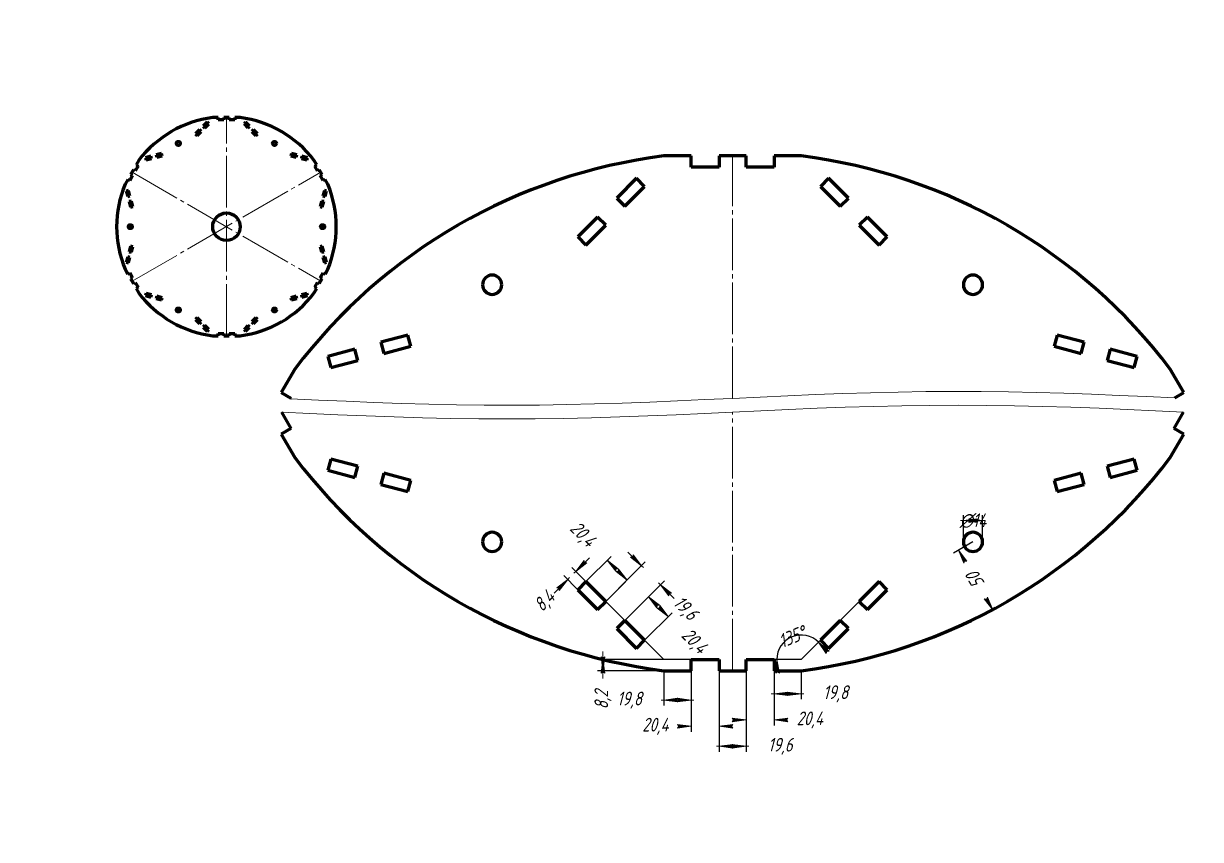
# Model space of a CAD drawing. Header units: millimetres. Extents: x 0 to 840, y 0 to 297.
# Drawn here: x 411.6 to 840, y 0 to 297 of the extents above; entities that cross this region are included whole.
import ezdxf

# ---------------------------------------------------------------- set-up
doc = ezdxf.new("R2010")
doc.units = ezdxf.units.MM
for name, pattern in [('K5LT_AUXILIARY', [0]), ('K5LT_AXLED', [23.32072639465332, 18.82072639465332, -1.5, 1.5, -1.5]), ('K5LT_BASIC', [0]), ('K5LT_THIN', [0]), ('K5LT_THIN_INCLUDED_TO_HATCHING', [0])]:
    doc.linetypes.add(name, pattern=pattern)
doc.layers.add('Системный слой', color=7, linetype='Continuous')
doc.styles.add('KDIMTEXTSTYLE', font='GOST_AU.SHX', dxfattribs={"width": 0.96, "oblique": 15, "height": 5})
doc.dimstyles.new('KDIMSTYLE (0.50)', dxfattribs={"dimtxt": 5, "dimasz": 1, "dimexe": 2, "dimexo": 0, "dimgap": 1, "dimtad": 1, "dimlfac": 2, "dimtxsty": 'KDIMTEXTSTYLE', "dimsah": 1, "dimcen": 0, "dimdle": 1, "dimadec": 0, "dimazin": 0, "dimtfac": 0.667, "dimtmove": 0, "dimatfit": 3, "dimfxl": 1, "dimtvp": 1, "dimtolj": 1, "dimtzin": 0, "dimarcsym": 0})

# ---------------------------------------------------------------- blocks, each defined once
blk = doc.blocks.new('U0')
at = {"layer": 'Системный слой', "color": 150, "linetype": 'K5LT_BASIC', "lineweight": 60, "true_color": 0x0080ff}
for start, end in [(0, 180), (180, 0)]:
    blk.add_arc((582.1865522580365, 108.3103457951227), 3.5, start, end, dxfattribs=at)
blk = doc.blocks.new('U1')
at = {"layer": 'Системный слой', "color": 150, "linetype": 'K5LT_BASIC', "lineweight": 60, "true_color": 0x0080ff}
for start, end in [(0, 180), (180, 0)]:
    blk.add_arc((757.1865522580366, 201.9201806885709), 3.5, start, end, dxfattribs=at)
blk = doc.blocks.new('U2')
at = {"layer": 'Системный слой', "color": 150, "linetype": 'K5LT_BASIC', "lineweight": 60, "true_color": 0x0080ff}
for start, end in [(0, 180), (180, 0)]:
    blk.add_arc((582.1865522580365, 201.920180688571), 3.5, start, end, dxfattribs=at)
blk = doc.blocks.new('U3')
at = {"layer": 'Системный слой', "color": 150, "linetype": 'K5LT_BASIC', "lineweight": 60, "true_color": 0x0080ff}
for start, end in [(0, 180), (180, 0)]:
    blk.add_arc((757.1865522580365, 108.3103457951227), 3.5, start, end, dxfattribs=at)
blk = doc.blocks.new('U4')
at = {"layer": 'Системный слой', "color": 30, "linetype": 'K5LT_AXLED', "lineweight": 18, "true_color": 0xff8000}
for p, q in [((669.6865522580364, 160.5717902401176), (669.6865522580364, 248.7970833561386)), ((669.6865522580366, 61.43344312755505), (669.6865522580366, 155.5717902407517))]:
    blk.add_line(p, q, dxfattribs=at)
blk = doc.blocks.new('KDIMARROW_02')
at = {"layer": 'Системный слой'}
blk.add_hatch(color=0, dxfattribs=at).paths.add_polyline_path([(4.5, -6e-16), (5, 0.6582624912261956), (0, 0), (5, -0.658262491226197)])
at = {"layer": 'Системный слой', "color": 0, "linetype": 'K5LT_THIN', "lineweight": 18}
for p, q in [((0, 0), (-1, 0)), ((5, 0.6582624912261956), (0, 0)), ((0, 0), (5, -0.658262491226197)), ((0, 0), (7, -9e-16)), ((4.5, -6e-16), (5, 0.6582624912261956)), ((5, -0.658262491226197), (4.5, -6e-16))]:
    blk.add_line(p, q, dxfattribs=at)
blk = doc.blocks.new('KDIMARROW_01')
at = {"layer": 'Системный слой'}
blk.add_hatch(color=0, dxfattribs=at).paths.add_polyline_path([(-5, -0.6582624912261956), (0, 0), (-5, 0.658262491226197), (-4.5, 6e-16)])
at = {"layer": 'Системный слой', "color": 0, "linetype": 'K5LT_THIN', "lineweight": 18}
for p, q in [((-4.5, 6e-16), (-5, 0.658262491226197)), ((-5, 0.658262491226197), (0, 0)), ((0, 0), (-5, -0.6582624912261956)), ((-5, -0.6582624912261956), (-4.5, 6e-16)), ((0, 0), (-1, 0))]:
    blk.add_line(p, q, dxfattribs=at)
blk = doc.blocks.new('U5')
at = {"layer": 'Системный слой', "color": 7, "linetype": 'K5LT_THIN_INCLUDED_TO_HATCHING', "lineweight": 18}
for p, q in [((515.7668889321992, 155.0840668191823), (505.505632030245, 155.5717902656584)), ((526.0281980788238, 154.6150838333209), (515.7668889321992, 155.0840668191823)), ((536.2895072254485, 154.1828665501494), (526.0281980788238, 154.6150838333209)), ((649.1639078383196, 154.6150803688352), (638.902598691695, 154.1828634321945)), ((659.4252169849442, 155.0840631413041), (649.1639078383196, 154.6150803688352)), ((669.6865261315689, 155.5717889989457), (659.4252169849442, 155.0840631413041)), ((679.9478352781936, 156.0595149046241), (669.6865261315689, 155.5717889989457)), ((690.2091444248182, 156.5284978193573), (679.9478352781936, 156.0595149046241)), ((700.4704535714428, 156.9607149870227), (690.2091444248182, 156.5284978193573)), ((710.7317627180674, 157.3395565389873), (700.4704535714428, 156.9607149870227)), ((720.9930718646922, 157.6504638022469), (710.7317627180674, 157.3395565389873)), ((731.2543810113168, 157.8814887812424), (720.9930718646922, 157.6504638022469)), ((741.5156901579414, 158.0237533127746), (731.2543810113168, 157.8814887812424)), ((751.7769993045661, 158.071790248945), (741.5156901579414, 158.0237533127746)), ((762.0383084511907, 158.0237535566503), (751.7769993045661, 158.071790248945)), ((772.2996175978153, 157.8814892596219), (762.0383084511907, 158.0237535566503)), ((782.56092674444, 157.6504644967462), (772.2996175978153, 157.8814892596219)), ((792.8222358910647, 157.3395574229173), (782.56092674444, 157.6504644967462)), ((803.0835450376893, 156.9607160264144), (792.8222358910647, 157.3395574229173)), ((813.344854184314, 156.5284989742674), (803.0835450376893, 156.9607160264144)), ((823.6061633309387, 156.0595161306701), (813.344854184314, 156.5284989742674)), ((833.8674724775633, 155.5717902490113), (823.6061633309387, 156.0595161306701)), ((546.5508163720732, 153.8040248427396), (536.2895072254485, 154.1828665501494)), ((556.8121255186978, 153.4931173900696), (546.5508163720732, 153.8040248427396)), ((567.0734346653225, 153.2620921949772), (556.8121255186978, 153.4931173900696)), ((577.3347438119471, 153.1198274289661), (567.0734346653225, 153.2620921949772)), ((587.5960529585717, 153.0717902489458), (577.3347438119471, 153.1198274289661)), ((597.8573621051963, 153.1198266973906), (587.5960529585717, 153.0717902489458)), ((608.118671251821, 153.2620907599401), (597.8573621051963, 153.1198266973906)), ((618.3799803984456, 153.4931153067187), (608.118671251821, 153.2620907599401)), ((628.6412895450703, 153.8040221911369), (618.3799803984456, 153.4931153067187)), ((638.902598691695, 154.1828634321945), (628.6412895450703, 153.8040221911369))]:
    blk.add_line(p, q, dxfattribs=at)
blk = doc.blocks.new('U6')
at = {"layer": 'Системный слой', "color": 7, "linetype": 'K5LT_THIN_INCLUDED_TO_HATCHING', "lineweight": 18}
for p, q in [((719.9262270721546, 162.6216790984715), (729.9741672610193, 162.8573618070305)), ((729.9741672610193, 162.8573618070305), (740.022107449884, 163.0088148638575)), ((740.022107449884, 163.0088148638575), (750.0700476387485, 163.0704568037036)), ((750.0700476387485, 163.0704568037036), (760.1179878276132, 163.0400159501016)), ((760.1179878276132, 163.0400159501016), (770.1659280164779, 162.9186141329443)), ((770.1659280164779, 162.9186141329443), (780.2138682053426, 162.7107253459417)), ((508.82531555651, 160.4085967505757), (518.9674232948619, 159.9349117376859)), ((518.9674232948619, 159.9349117376859), (529.0153634837264, 159.4846974649834)), ((529.0153634837264, 159.4846974649834), (539.0633036725911, 159.0745455767422)), ((539.0633036725911, 159.0745455767422), (549.1112438614557, 158.7195713077346)), ((549.1112438614557, 158.7195713077346), (559.1591840503204, 158.432856444411)), ((609.3988849946436, 158.2862176757952), (619.4468251835083, 158.5218999662233)), ((619.4468251835083, 158.5218999662233), (629.4947653723729, 158.8331263995761)), ((629.4947653723729, 158.8331263995761), (639.5427055612375, 159.2084274184963)), ((639.5427055612375, 159.2084274184963), (649.5906457501021, 159.6339721394163)), ((649.5906457501021, 159.6339721394163), (659.6385859389668, 160.0940780589826)), ((659.6385859389668, 160.0940780589826), (669.6865261278314, 160.5717889978047)), ((669.6865261278314, 160.5717889978047), (679.7344663166961, 161.0494999826994)), ((679.7344663166961, 161.0494999826994), (689.7824065055606, 161.5096060387854)), ((689.7824065055606, 161.5096060387854), (699.8303466944253, 161.9351509816411)), ((699.8303466944253, 161.9351509816411), (709.8782868832899, 162.3104522997341)), ((709.8782868832899, 162.3104522997341), (719.9262270721546, 162.6216790984715)), ((780.2138682053426, 162.7107253459417), (790.2618083942073, 162.4240108675424)), ((790.2618083942073, 162.4240108675424), (800.3097485830718, 162.0690369215719)), ((800.3097485830718, 162.0690369215719), (810.3576887719365, 161.6588852825757)), ((810.3576887719365, 161.6588852825757), (820.4056289608011, 161.2086711761408)), ((820.4056289608011, 161.2086711761408), (830.6517029532846, 160.7349862398707)), ((559.1591840503204, 158.432856444411), (569.2071242391851, 158.2249672247822)), ((569.2071242391851, 158.2249672247822), (579.2550644280498, 158.1035649432405)), ((579.2550644280498, 158.1035649432405), (589.3030046169143, 158.0731236106097)), ((589.3030046169143, 158.0731236106097), (599.3509448057789, 158.1347650744362)), ((599.3509448057789, 158.1347650744362), (609.3988849946436, 158.2862176757952))]:
    blk.add_line(p, q, dxfattribs=at)

msp = doc.modelspace()

# ---------------------------------------------------------------- linework, layer by layer
at = {"layer": 'Системный слой', "color": 150, "linetype": 'K5LT_BASIC', "lineweight": 60, "true_color": 0x0080ff}
for p, q in [((482.4328952646092, 262.7402788985953), (480.4528952646093, 262.7402788985953)), ((482.4328952646092, 261.9202788985953), (482.4328952646092, 262.7402788985953)), ((484.4728952646092, 261.9202788985953), (482.4328952646092, 261.9202788985953)), ((484.4728952646092, 262.7402788985953), (484.4728952646092, 261.9202788985953)), ((486.4328952646092, 262.7402788985953), (484.4728952646092, 262.7402788985953)), ((486.4328952646092, 261.9202788985953), (486.4328952646092, 262.7402788985953)), ((488.4728952646092, 261.9202788985953), (486.4328952646092, 261.9202788985953)), ((488.4728952646092, 262.7402788985953), (488.4728952646092, 261.9202788985953)), ((490.4528952646092, 262.7402788985953), (488.4728952646092, 262.7402788985953)), ((475.6303928232432, 258.2857158496224), (474.1878949896229, 256.8432180160022)), ((474.7818646858194, 256.2492483198054), (476.22436251944, 257.691746153426)), ((476.22436251944, 257.691746153426), (475.6303928232432, 258.2857158496224)), ((478.458854141663, 261.1141771680423), (477.0163563080427, 259.671679334422)), ((477.0163563080427, 259.671679334422), (477.6103260042392, 259.0777096382253)), ((477.6103260042392, 259.0777096382253), (479.0528238378598, 260.5202074718459)), ((479.0528238378598, 260.5202074718459), (478.458854141663, 261.1141771680423)), ((492.4469363875554, 261.1141771680427), (491.8529666913586, 260.5202074718459)), ((491.8529666913586, 260.5202074718459), (493.2954645249793, 259.0777096382253)), ((493.889434221176, 259.671679334422), (492.4469363875554, 261.1141771680427)), ((493.2954645249793, 259.0777096382253), (493.889434221176, 259.671679334422)), ((495.2753977059752, 258.2857158496228), (494.6814280097785, 257.691746153426)), ((494.6814280097785, 257.691746153426), (496.123925843399, 256.2492483198055)), ((496.7178955395956, 256.8432180160021), (495.2753977059752, 258.2857158496228)), ((474.1878949896229, 256.8432180160022), (474.7818646858194, 256.2492483198054)), ((496.123925843399, 256.2492483198055), (496.7178955395956, 256.8432180160021)), ((457.9593322073397, 248.6691013399281), (455.9888435217099, 248.141110487919)), ((458.1767402052258, 247.8577236458452), (457.9593322073397, 248.6691013399281)), ((461.8230822219228, 249.7043900360912), (459.8525935362931, 249.1763991840822)), ((459.8525935362931, 249.1763991840822), (460.0700015341792, 248.3650214899994)), ((460.0700015341792, 248.3650214899994), (462.0404902198089, 248.8930123420085)), ((462.0404902198089, 248.8930123420085), (461.8230822219228, 249.7043900360912)), ((509.0827083072958, 249.7043900360911), (508.8653003094095, 248.8930123420085)), ((508.8653003094095, 248.8930123420085), (510.8357889950393, 248.3650214899993)), ((511.0531969929251, 249.176399184082), (509.0827083072958, 249.7043900360911)), ((510.8357889950393, 248.3650214899993), (511.0531969929251, 249.176399184082)), ((512.9464583218789, 248.6691013399278), (512.7290503239926, 247.8577236458452)), ((514.9169470075082, 248.1411104879188), (512.9464583218789, 248.6691013399278)), ((654.5865522580365, 248.7970833561387), (644.6865522580367, 248.7970833561386)), ((654.5865522580364, 244.6970833561387), (654.5865522580364, 248.7970833561387)), ((664.7865522580364, 248.7970833561386), (664.7865522580364, 244.6970833561386)), ((674.5865522580364, 248.7970833561386), (664.7865522580364, 248.7970833561386)), ((674.5865522580365, 244.6970833561386), (674.5865522580364, 248.7970833561386)), ((684.7865522580364, 248.7970833561386), (684.7865522580364, 244.6970833561386)), ((694.6865522580364, 248.7970833561386), (684.7865522580364, 248.7970833561386)), ((453.3037183835436, 245.1025407850398), (452.2837183835436, 243.3358489613196)), ((453.5835775524404, 247.227271084533), (452.5935775524404, 245.5125407850398)), ((452.5935775524404, 245.5125407850398), (453.3037183835436, 245.1025407850398)), ((455.9888435217099, 248.141110487919), (456.2062515195961, 247.3297327938361)), ((456.2062515195961, 247.3297327938361), (458.1767402052258, 247.8577236458452)), ((512.7290503239926, 247.8577236458452), (514.6995390096224, 247.329732793836)), ((514.6995390096224, 247.329732793836), (514.9169470075082, 248.1411104879188)), ((518.312212976778, 245.5125407850398), (517.322212976778, 247.227271084533)), ((517.6020721456748, 245.1025407850398), (518.312212976778, 245.5125407850398)), ((518.6220721456748, 243.3358489613196), (517.6020721456748, 245.1025407850398)), ((664.7865522580364, 244.6970833561386), (654.5865522580364, 244.6970833561387)), ((684.7865522580364, 244.6970833561386), (674.5865522580365, 244.6970833561386)), ((449.5735775524404, 240.2817473461818), (448.5835775524404, 238.5670170466887)), ((450.2837183835436, 239.8717473461818), (449.5735775524404, 240.2817473461818)), ((451.3037183835436, 241.6384391699021), (450.2837183835436, 239.8717473461818)), ((451.5735775524404, 243.7458489613196), (450.5935775524404, 242.0484391699021)), ((450.5935775524404, 242.0484391699021), (451.3037183835436, 241.6384391699021)), ((452.2837183835436, 243.3358489613196), (451.5735775524404, 243.7458489613196)), ((519.332212976778, 243.7458489613196), (518.6220721456748, 243.3358489613196)), ((520.312212976778, 242.0484391699021), (519.332212976778, 243.7458489613196)), ((519.6020721456748, 241.6384391699021), (520.312212976778, 242.0484391699021)), ((520.6220721456748, 239.8717473461818), (519.6020721456748, 241.6384391699021)), ((521.332212976778, 240.2817473461818), (520.6220721456748, 239.8717473461818)), ((522.322212976778, 238.5670170466886), (521.332212976778, 240.2817473461818)), ((634.7163466433055, 240.6665747033736), (627.5038574752041, 233.4540855352724)), ((637.6861951242895, 237.6967262223914), (634.7163466433055, 240.6665747033736)), ((704.6567578727676, 240.6665747033754), (701.6869093917836, 237.6967262223915)), ((711.8692470408705, 233.4540855352722), (704.6567578727676, 240.6665747033754)), ((449.8061800928467, 236.2444839106362), (448.994802398764, 236.0270759127499)), ((448.994802398764, 236.0270759127499), (449.522793250773, 234.0565872271206)), ((450.3341709448558, 234.2739952250064), (449.8061800928467, 236.2444839106362)), ((521.0996104363718, 236.2444839106362), (520.5716195843626, 234.2739952250064)), ((521.9109881304547, 236.02707591275), (521.0996104363718, 236.2444839106362)), ((521.3829972784455, 234.0565872271203), (521.9109881304547, 236.02707591275)), ((630.4737059561863, 230.4842370542883), (637.6861951242895, 237.6967262223914)), ((701.6869093917836, 237.6967262223915), (708.8993985598868, 230.4842370542884)), ((449.522793250773, 234.0565872271206), (450.3341709448558, 234.2739952250064)), ((450.8414687890099, 232.3807338960531), (450.0300910949273, 232.1633258981668)), ((450.0300910949273, 232.1633258981668), (450.5580819469363, 230.1928372125375)), ((451.3694596410191, 230.4102452104233), (450.8414687890099, 232.3807338960531)), ((520.0643217402085, 232.3807338960531), (519.5363308881994, 230.4102452104234)), ((520.8756994342914, 232.1633258981669), (520.0643217402085, 232.3807338960531)), ((520.347708582282, 230.1928372125373), (520.8756994342914, 232.1633258981669)), ((520.5716195843626, 234.2739952250064), (521.3829972784455, 234.0565872271203)), ((627.5038574752041, 233.4540855352724), (630.4737059561863, 230.4842370542883)), ((708.8993985598868, 230.4842370542884), (711.8692470408705, 233.4540855352722)), ((450.5580819469363, 230.1928372125375), (451.3694596410191, 230.4102452104233)), ((519.5363308881994, 230.4102452104234), (520.347708582282, 230.1928372125373)), ((620.5740400512063, 226.5242681112744), (613.3615508831051, 219.3117789431733)), ((616.3313993640872, 216.3419304621893), (623.5438885321903, 223.5544196302923)), ((623.5438885321903, 223.5544196302923), (620.5740400512063, 226.5242681112744)), ((718.7990644648665, 226.5242681112761), (715.8292159838828, 223.5544196302923)), ((715.8292159838828, 223.5544196302923), (723.0417051519856, 216.3419304621895)), ((726.0115536329688, 219.3117789431727), (718.7990644648665, 226.5242681112761)), ((613.3615508831051, 219.3117789431733), (616.3313993640872, 216.3419304621893)), ((723.0417051519856, 216.3419304621895), (726.0115536329688, 219.3117789431727)), ((450.5580819469363, 215.9151812527155), (450.030091094927, 213.9446925670859)), ((451.369459641019, 215.6977732548295), (450.5580819469363, 215.9151812527155)), ((450.8414687890099, 213.7272845691998), (451.369459641019, 215.6977732548295)), ((520.347708582282, 215.9151812527153), (519.5363308881992, 215.6977732548294)), ((519.5363308881992, 215.6977732548294), (520.0643217402085, 213.7272845691997)), ((520.875699434291, 213.944692567086), (520.347708582282, 215.9151812527153)), ((449.5227932507729, 212.0514312381325), (448.9948023987637, 210.0809425525028)), ((448.9948023987637, 210.0809425525028), (449.8061800928466, 209.8635345546166)), ((450.3341709448558, 211.8340232402464), (449.5227932507729, 212.0514312381325)), ((449.8061800928466, 209.8635345546166), (450.3341709448558, 211.8340232402464)), ((450.030091094927, 213.9446925670859), (450.8414687890099, 213.7272845691998)), ((520.0643217402085, 213.7272845691997), (520.875699434291, 213.944692567086)), ((521.3829972784454, 212.0514312381322), (520.5716195843626, 211.8340232402463)), ((520.5716195843626, 211.8340232402463), (521.0996104363717, 209.8635345546165)), ((521.0996104363717, 209.8635345546165), (521.9109881304544, 210.0809425525029)), ((521.9109881304544, 210.0809425525029), (521.3829972784454, 212.0514312381322)), ((448.5835775524404, 207.5410014185642), (449.5735775524404, 205.826271119071)), ((449.5735775524404, 205.826271119071), (450.2837183835436, 206.236271119071)), ((450.2837183835436, 206.236271119071), (451.3037183835436, 204.4695792953507)), ((519.6020721456748, 204.4695792953507), (520.6220721456748, 206.2362711190709)), ((520.6220721456748, 206.2362711190709), (521.332212976778, 205.826271119071)), ((521.332212976778, 205.826271119071), (522.3222129767779, 207.5410014185641)), ((451.3037183835436, 204.4695792953507), (450.5935775524404, 204.0595792953507)), ((450.5935775524404, 204.0595792953507), (451.5735775524404, 202.3621695039332)), ((451.5735775524404, 202.3621695039332), (452.2837183835436, 202.7721695039332)), ((452.2837183835436, 202.7721695039332), (453.3037183835436, 201.0054776802129)), ((517.6020721456748, 201.0054776802129), (518.6220721456748, 202.7721695039332)), ((518.6220721456748, 202.7721695039332), (519.332212976778, 202.3621695039332)), ((519.332212976778, 202.3621695039332), (520.312212976778, 204.0595792953507)), ((520.312212976778, 204.0595792953507), (519.6020721456748, 204.4695792953507)), ((453.3037183835436, 201.0054776802129), (452.5935775524404, 200.595477680213)), ((452.5935775524404, 200.595477680213), (453.5835775524404, 198.8807473807198)), ((456.206251519596, 198.7782856714168), (455.9888435217102, 197.966907977334)), ((455.9888435217102, 197.966907977334), (457.9593322073395, 197.438917125325)), ((458.1767402052258, 198.2502948194076), (456.206251519596, 198.7782856714168)), ((457.9593322073395, 197.438917125325), (458.1767402052258, 198.2502948194076)), ((460.0700015341791, 197.7429969752535), (459.8525935362933, 196.9316192811708)), ((462.0404902198089, 197.2150061232443), (460.0700015341791, 197.7429969752535)), ((461.8230822219226, 196.4036284291617), (462.0404902198089, 197.2150061232443)), ((510.8357889950392, 197.7429969752534), (508.8653003094095, 197.2150061232443)), ((508.8653003094095, 197.2150061232443), (509.0827083072955, 196.4036284291616)), ((511.0531969929253, 196.9316192811706), (510.8357889950392, 197.7429969752534)), ((514.6995390096223, 198.7782856714167), (512.7290503239925, 198.2502948194076)), ((512.7290503239925, 198.2502948194076), (512.9464583218786, 197.4389171253247)), ((512.9464583218786, 197.4389171253247), (514.9169470075085, 197.9669079773338)), ((514.9169470075085, 197.9669079773338), (514.6995390096223, 198.7782856714167)), ((517.322212976778, 198.8807473807198), (518.312212976778, 200.5954776802129)), ((518.312212976778, 200.5954776802129), (517.6020721456748, 201.0054776802129)), ((459.8525935362933, 196.9316192811708), (461.8230822219226, 196.4036284291617)), ((509.0827083072955, 196.4036284291616), (511.0531969929253, 196.9316192811706)), ((474.7818646858194, 189.8587701454474), (474.1878949896227, 189.2648004492507)), ((474.1878949896227, 189.2648004492507), (475.6303928232432, 187.82230261563)), ((476.2243625194399, 188.4162723118268), (474.7818646858194, 189.8587701454474)), ((496.123925843399, 189.8587701454474), (494.6814280097784, 188.4162723118268)), ((495.2753977059752, 187.8223026156304), (496.7178955395955, 189.2648004492506)), ((496.7178955395955, 189.2648004492506), (496.123925843399, 189.8587701454474)), ((475.6303928232432, 187.82230261563), (476.2243625194399, 188.4162723118268)), ((477.6103260042391, 187.0303088270276), (477.0163563080424, 186.4363391308308)), ((477.0163563080424, 186.4363391308308), (478.458854141663, 184.9938412972102)), ((479.0528238378598, 185.5878109934069), (477.6103260042391, 187.0303088270276)), ((478.458854141663, 184.9938412972102), (479.0528238378598, 185.5878109934069)), ((493.2954645249792, 187.0303088270276), (491.8529666913586, 185.587810993407)), ((491.8529666913586, 185.587810993407), (492.4469363875554, 184.9938412972105)), ((492.4469363875554, 184.9938412972105), (493.8894342211756, 186.4363391308308)), ((493.8894342211756, 186.4363391308308), (493.2954645249792, 187.0303088270276)), ((494.6814280097784, 188.4162723118268), (495.2753977059752, 187.8223026156304)), ((480.4528952646092, 183.3677395666575), (482.4328952646092, 183.3677395666575)), ((482.4328952646092, 184.1877395666575), (484.4728952646092, 184.1877395666575)), ((482.4328952646092, 183.3677395666575), (482.4328952646092, 184.1877395666575)), ((484.4728952646092, 184.1877395666575), (484.4728952646092, 183.3677395666575)), ((484.4728952646092, 183.3677395666575), (486.4328952646092, 183.3677395666575)), ((486.4328952646092, 183.3677395666575), (486.4328952646092, 184.1877395666575)), ((486.4328952646092, 184.1877395666575), (488.4728952646092, 184.1877395666575)), ((488.4728952646092, 184.1877395666575), (488.4728952646092, 183.3677395666575)), ((488.4728952646092, 183.3677395666575), (490.4528952646091, 183.3677395666575)), ((551.5374870446045, 183.6176390436183), (541.6850436164557, 180.9776847835734)), ((541.6850436164557, 180.9776847835734), (542.7720836058865, 176.9207963131589)), ((552.6245270340349, 179.5607505732046), (551.5374870446045, 183.6176390436183)), ((787.8356174714695, 183.6176390436177), (786.748577482038, 179.5607505732045)), ((797.6880608996158, 180.9776847835724), (787.8356174714695, 183.6176390436177)), ((796.6010209101867, 176.9207963131587), (797.6880608996158, 180.9776847835724)), ((532.218736971689, 178.4411955628028), (522.3662935435401, 175.8012413027571)), ((522.3662935435401, 175.8012413027571), (523.4533335329709, 171.7443528323425)), ((533.3057769611198, 174.3843070923883), (532.218736971689, 178.4411955628028)), ((542.7720836058865, 176.9207963131589), (552.6245270340349, 179.5607505732046)), ((786.748577482038, 179.5607505732045), (796.6010209101867, 176.9207963131587)), ((807.1543675443851, 178.4411955628013), (806.0673275549534, 174.3843070923881)), ((817.0068109725315, 175.801241302756), (807.1543675443851, 178.4411955628013)), ((815.9197709831024, 171.7443528323422), (817.0068109725315, 175.801241302756)), ((523.4533335329709, 171.7443528323425), (533.3057769611198, 174.3843070923883)), ((806.0673275549534, 174.3843070923881), (815.9197709831024, 171.7443528323422)), ((510.3399636971924, 171.2320442858274), (505.3899636971923, 162.6583927883614)), ((833.9831408188807, 162.6583927883614), (829.0331408188807, 171.232044285827)), ((505.3899636971923, 162.6583927883614), (508.9406678527085, 160.6083927883614)), ((508.9406678527085, 160.6083927883614), (508.82531555651, 160.4085967505757)), ((830.651702953284, 160.7349862398707), (833.9831408188807, 162.6583927883614)), ((505.5056320302449, 155.5717902656584), (508.9406678527086, 149.6221336953322)), ((830.4324366633643, 149.6221336953321), (833.8674724762168, 155.5717902490113)), ((508.9406678527086, 149.6221336953322), (505.3899636971924, 147.5721336953322)), ((505.3899636971924, 147.5721336953322), (510.3399636971923, 138.9984821978666)), ((829.0331408188805, 138.9984821978662), (833.9831408188804, 147.5721336953321)), ((833.9831408188804, 147.5721336953321), (830.4324366633643, 149.6221336953321)), ((523.4533335329708, 138.4861736513514), (522.3662935435416, 134.4292851809376)), ((533.3057769611197, 135.8462193913056), (523.4533335329708, 138.4861736513514)), ((815.919770983102, 138.486173651351), (806.0673275549531, 135.8462193913052)), ((817.0068109725328, 134.4292851809364), (815.919770983102, 138.486173651351)), ((522.3662935435416, 134.4292851809376), (532.218736971688, 131.7893309208923)), ((532.218736971688, 131.7893309208923), (533.3057769611197, 135.8462193913056)), ((542.7720836058863, 133.3097301705349), (541.6850436164573, 129.2528417001212)), ((552.6245270340352, 130.6697759104891), (542.7720836058863, 133.3097301705349)), ((796.6010209101864, 133.3097301705346), (786.7485774820378, 130.6697759104889)), ((797.6880608996171, 129.2528417001202), (796.6010209101864, 133.3097301705346)), ((806.0673275549531, 135.8462193913052), (807.1543675443837, 131.7893309208908)), ((807.1543675443837, 131.7893309208908), (817.0068109725328, 134.4292851809364)), ((541.6850436164573, 129.2528417001212), (551.5374870446035, 126.612887440076)), ((551.5374870446035, 126.612887440076), (552.6245270340352, 130.6697759104891)), ((786.7485774820378, 130.6697759104889), (787.8356174714684, 126.6128874400753)), ((787.8356174714684, 126.6128874400753), (797.6880608996171, 129.2528417001202)), ((616.3313993640874, 93.88859602150418), (613.3615508831042, 90.918747540521)), ((613.3615508831042, 90.918747540521), (620.5740400512065, 83.70625837241761)), ((623.5438885321902, 86.67610685340136), (616.3313993640874, 93.88859602150418)), ((723.0417051519858, 93.88859602150438), (715.8292159838827, 86.6761068534014)), ((718.7990644648665, 83.70625837241934), (726.0115536329679, 90.91874754052043)), ((726.0115536329679, 90.91874754052043), (723.0417051519858, 93.88859602150438)), ((620.5740400512065, 83.70625837241761), (623.5438885321902, 86.67610685340136)), ((715.8292159838827, 86.6761068534014), (718.7990644648667, 83.70625837241934)), ((630.4737059561862, 79.7462894294053), (627.5038574752025, 76.77644094842154)), ((637.6861951242893, 72.53380026130219), (630.4737059561862, 79.7462894294053)), ((708.8993985598867, 79.74628942940535), (701.6869093917835, 72.53380026130225)), ((711.8692470408688, 76.77644094842131), (708.8993985598867, 79.74628942940535)), ((627.5038574752025, 76.77644094842154), (634.7163466433054, 69.56395178031829)), ((704.6567578727675, 69.56395178032011), (711.8692470408688, 76.77644094842131)), ((634.7163466433054, 69.56395178031829), (637.6861951242893, 72.53380026130219)), ((701.6869093917835, 72.53380026130225), (704.6567578727675, 69.56395178032011)), ((654.5865522580366, 65.53344312755505), (664.7865522580365, 65.53344312755505)), ((654.5865522580366, 61.43344312755505), (654.5865522580366, 65.53344312755505)), ((664.7865522580365, 65.53344312755505), (664.7865522580365, 61.43344312755505)), ((674.5865522580366, 61.43344312755505), (674.5865522580366, 65.53344312755505)), ((674.5865522580366, 65.53344312755505), (684.7865522580365, 65.53344312755502)), ((684.7865522580365, 65.53344312755502), (684.7865522580365, 61.43344312755502)), ((644.6865522580365, 61.43344312755505), (654.5865522580366, 61.43344312755505)), ((664.7865522580365, 61.43344312755505), (674.5865522580366, 61.43344312755505)), ((684.7865522580365, 61.43344312755502), (694.6865522580363, 61.43344312755514))]:
    msp.add_line(p, q, dxfattribs=at)
at = {"layer": 'Системный слой', "color": 30, "linetype": 'K5LT_AXLED', "lineweight": 18, "true_color": 0xff8000}
for p, q in [((485.4528952646092, 183.3677395666575), (485.4528952646092, 262.7402788985953)), ((451.0835775524404, 242.8971440656109), (519.822212976778, 203.210874399642)), ((451.0835775524404, 203.210874399642), (519.822212976778, 242.8971440656109))]:
    msp.add_line(p, q, dxfattribs=at)
at = {"layer": 'Системный слой', "color": 232, "linetype": 'K5LT_AUXILIARY', "lineweight": 18, "true_color": 0xc52b79}
for p, q in [((644.6865522580365, 65.53344312755505), (616.3313993640874, 93.88859602150418)), ((694.6865522580363, 65.53344312755505), (723.0417051519858, 93.88859602150438)), ((664.7865522580365, 65.53344312755505), (644.6865522580365, 65.53344312755505)), ((674.5865522580366, 65.53344312755505), (694.6865522580363, 65.53344312755505))]:
    msp.add_line(p, q, dxfattribs=at)
at = {"layer": 'Системный слой', "color": 150, "linetype": 'K5LT_BASIC', "lineweight": 60, "true_color": 0x0080ff}
for centre, radius in [((467.9528952646092, 253.3648983650818), 0.7000000000000001), ((502.9528952646093, 253.3648983650818), 0.7000000000000001), ((485.4528952646092, 223.0540092326264), 5), ((450.4528952646092, 223.0540092326264), 0.7000000000000001), ((520.4528952646092, 223.0540092326264), 0.7), ((467.9528952646092, 192.7431201001711), 0.7000000000000001), ((502.9528952646092, 192.743120100171), 0.7000000000000001)]:
    msp.add_circle(centre, radius, dxfattribs=at)
for centre, radius, start, end in [((485.4528952646092, 223.0540092326264), 40, 97.18075578145822, 142.8192442185417), ((485.4528952646092, 223.0540092326264), 40, 37.18075578145816, 82.8192442185417), ((669.6865522580365, 50.36573502629423), 200, 97.18075578145822, 142.8192442185417), ((669.6865522580365, 50.36573502629423), 200, 37.18075578145817, 82.8192442185417), ((485.4528952646092, 223.0540092326264), 40, 157.1807557814582, 202.8192442185418), ((485.4528952646092, 223.0540092326264), 40, 337.1807557814581, 22.81924421854163), ((485.4528952646092, 223.0540092326264), 40, 217.1807557814582, 262.8192442185417), ((485.4528952646092, 223.0540092326264), 40, 277.1807557814582, 322.8192442185418), ((669.6865522580365, 259.8647914573995), 200, 217.1807557814582, 262.8192442185417), ((669.6865522580365, 259.8647914573995), 200, 277.1807557814582, 322.8192442185418)]:
    msp.add_arc(centre, radius, start, end, dxfattribs=at)

# ---------------------------------------------------------------- block references
at = {"layer": 'Системный слой'}
for name in ['U4', 'U2', 'U1', 'U6', 'U5', 'U0', 'U3']:
    msp.add_blockref(name, (0, 0), dxfattribs=at)

# ---------------------------------------------------------------- dimensions: what is measured, and where the dimension line sits
at = {"layer": 'Системный слой', "color": 7}
for base, p1, p2, angle, location, override in [((631.2775915134638, 94.40980983467495), (616.3313993640874, 93.88859602150418), (623.5438885321902, 86.67610685340136), 315, (614.8718453930081, 110.8155559551307), {"dimexo": 0, "dimpost": '\\H5.0;\\W0.965;\\Q15;<>', "dimblk1": 'KDIMARROW_01', "dimblk2": 'KDIMARROW_01', "dimse1": 0, "dimse2": 0, "dimclrt": 7, "dimtolj": 1}), ((751.8815876467236, 105.2475230487397), (769.6865522580367, 86.65971070051185), (757.1865522580365, 108.3103457951227), 120.0000000000006, (758.1315876467237, 94.42220550143423), {"dimexo": 0, "dimpost": '\\H5.0;\\W0.965;\\Q15;<>', "dimblk1": 'KDIMARROW_01', "dimblk2": 'KDIMARROW_01', "dimse1": 0, "dimse2": 0, "dimclrt": 7, "dimtolj": 1}), ((643.4464985065697, 92.71908197978873), (623.5438885321902, 86.67610685340136), (630.4737059561862, 79.7462894294053), 314.9999999999999, (652.2656652919339, 83.89991519442441), {"dimexo": 0, "dimpost": '\\H5.0;\\W0.965;\\Q15;<>', "dimblk1": 'KDIMARROW_02', "dimblk2": 'KDIMARROW_02', "dimse1": 0, "dimse2": 0, "dimclrt": 7, "dimtolj": 1}), ((612.632763356066, 97.58723202952555), (613.3615508831042, 90.918747540521), (616.3313993640874, 93.88859602150418), 45.00000000000027, (601.5454177930451, 86.49988646650459), {"dimexo": 0, "dimpost": '\\H5.0;\\W0.965;\\Q15;<>', "dimblk1": 'KDIMARROW_02', "dimblk2": 'KDIMARROW_02', "dimse1": 0, "dimse2": 0, "dimclrt": 7, "dimtolj": 1}), ((646.2866208884909, 81.1342260255038), (630.4737059561862, 79.7462894294053), (637.6861951242893, 72.53380026130219), 314.9999999999998, (655.479877840844, 71.94096907315075), {"dimexo": 0, "dimpost": '\\H5.0;\\W0.965;\\Q15;<>', "dimblk1": 'KDIMARROW_01', "dimblk2": 'KDIMARROW_01', "dimse1": 0, "dimse2": 0, "dimclrt": 7, "dimtolj": 1}), ((622.4843474227116, 61.43344312755508), (654.5865522580366, 65.53344312755505), (654.5865522580366, 61.43344312755505), 90, (622.4843474227116, 50.8515686616127), {"dimexo": 0, "dimpost": '\\H5.0;\\W0.965;\\Q15;<>', "dimblk1": 'KDIMARROW_02', "dimblk2": 'KDIMARROW_02', "dimse1": 0, "dimse2": 0, "dimclrt": 7, "dimtolj": 1})]:
    msp.add_linear_dim(base=base, p1=p1, p2=p2, angle=angle, location=location, dimstyle='KDIMSTYLE (0.50)', override=override, dxfattribs=at).render()
for base, p1, p2, location, override in [((753.6865522580365, 116.0499215995648), (760.6865522580365, 108.3103457951227), (753.6865522580365, 108.3103457951227), (757.1865522580365, 116.0499215995648), {"dimexo": 0, "dimpost": '\\H5.0;\\W0.965;\\Q15;∅<>', "dimblk1": 'KDIMARROW_02', "dimblk2": 'KDIMARROW_02', "dimse1": 0, "dimse2": 0, "dimclrt": 7, "dimtolj": 1}), ((654.5865522580366, 41.2064107598658), (664.7865522580365, 65.53344312755505), (654.5865522580366, 65.53344312755505), (641.5853235936383, 41.2064107598658), {"dimexo": 0, "dimpost": '\\H5.0;\\W0.965;\\Q15;<>', "dimblk1": 'KDIMARROW_01', "dimblk2": 'KDIMARROW_01', "dimse1": 0, "dimse2": 0, "dimclrt": 7, "dimtolj": 1}), ((674.5865522580365, 43.50286900418956), (684.7865522580365, 65.53344312755502), (674.5865522580366, 65.53344312755505), (697.7877809224348, 43.50286900418949), {"dimexo": 0, "dimpost": '\\H5.0;\\W0.965;\\Q15;<>', "dimblk1": 'KDIMARROW_01', "dimblk2": 'KDIMARROW_01', "dimse1": 0, "dimse2": 0, "dimclrt": 7, "dimtolj": 1}), ((644.6865522580365, 50.71826442441625), (654.5865522580366, 61.43344312755505), (644.6865522580365, 61.43344312755505), (632.1634902920941, 50.71826442441625), {"dimexo": 0, "dimpost": '\\H5.0;\\W0.965;\\Q15;<>', "dimblk1": 'KDIMARROW_02', "dimblk2": 'KDIMARROW_02', "dimse1": 0, "dimse2": 0, "dimclrt": 7, "dimtolj": 1}), ((664.7865522580365, 33.9096463048682), (674.5865522580366, 61.43344312755505), (664.7865522580365, 61.43344312755505), (687.0586142239789, 33.9096463048682), {"dimexo": 0, "dimpost": '\\H5.0;\\W0.965;\\Q15;<>', "dimblk1": 'KDIMARROW_02', "dimblk2": 'KDIMARROW_02', "dimse1": 0, "dimse2": 0, "dimclrt": 7, "dimtolj": 1}), ((684.7865522580366, 53.01472266873975), (694.6865522580363, 61.43344312755514), (684.7865522580365, 61.43344312755502), (707.2096142239785, 53.01472266874001), {"dimexo": 0, "dimpost": '\\H5.0;\\W0.965;\\Q15;<>', "dimblk1": 'KDIMARROW_02', "dimblk2": 'KDIMARROW_02', "dimse1": 0, "dimse2": 0, "dimclrt": 7, "dimtolj": 1})]:
    msp.add_linear_dim(base=base, p1=p1, p2=p2, location=location, dimstyle='KDIMSTYLE (0.50)', override=override, dxfattribs=at).render()
msp.add_angular_dim_2l(base=(685.8006926479577, 65.62230468572751), line1=((694.6865522580363, 65.53344312755505), (674.5865522580366, 65.53344312755505)), line2=((694.6865522580363, 65.53344312755505), (723.0417051519858, 93.88859602150438)), location=(691.2859109722897, 73.74331744037025), dimstyle='KDIMSTYLE (0.50)', override={"dimpost": '\\H5.0;\\W0.965;\\Q15;<>', "dimblk1": 'KDIMARROW_01', "dimblk2": 'KDIMARROW_01', "dimclrt": 7, "dimtolj": 1}, dxfattribs=at).render()

doc.saveas('drawing.dxf')
